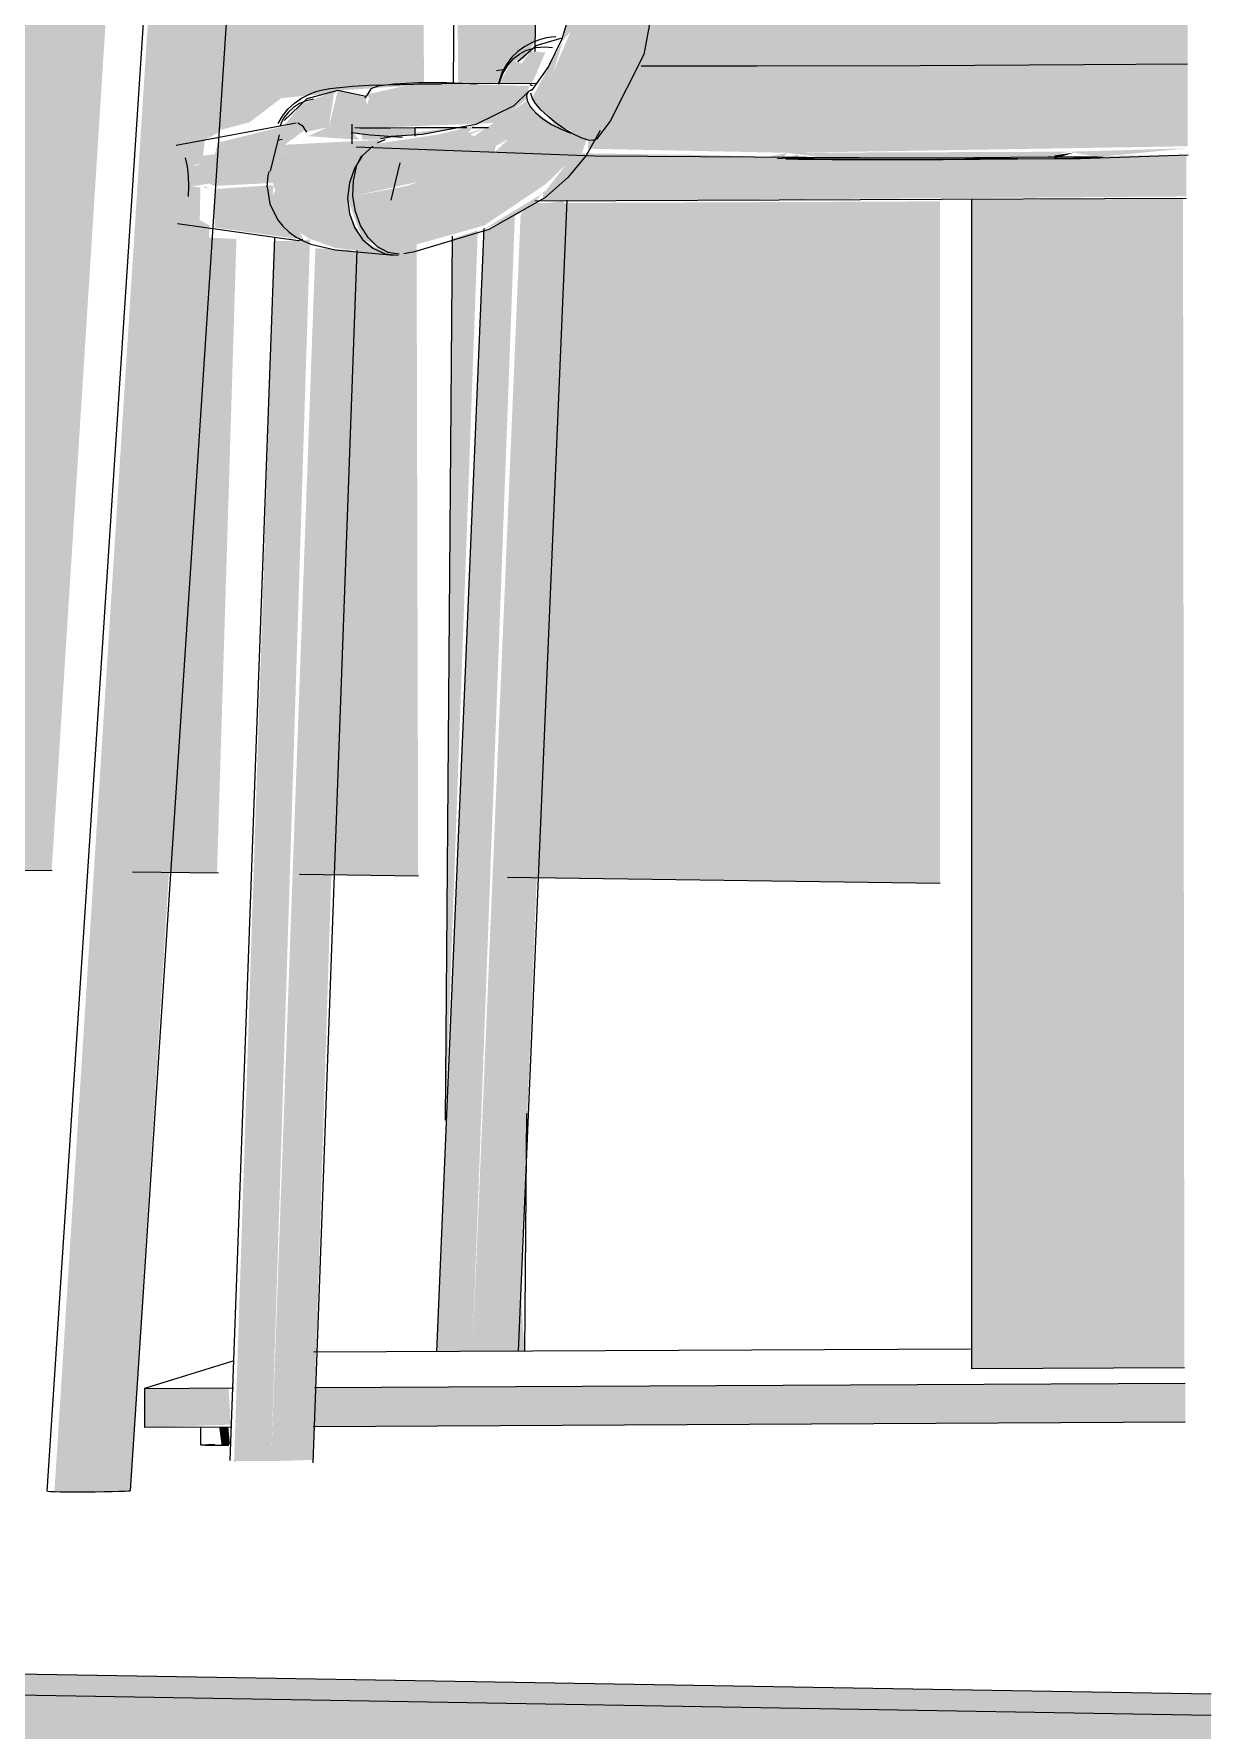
# Model space of a CAD drawing. Header units: inches. Extents: x 31155.6 to 31160.43, y 58.98 to 66.18.
# Drawn here: x 31159.48151 to 31159.4875, y 65.9723 to 65.98093 of the extents above; entities that cross this region are included whole.
import ezdxf

# ---------------------------------------------------------------- set-up
doc = ezdxf.new("R2010")
doc.units = ezdxf.units.IN
doc.header["$MEASUREMENT"] = 0
for name, color, linetype, lineweight in [('A-GLAZ-CWMG', 51, 'Continuous', 9), ('I-FURN', 30, 'Continuous', 9), ('I-WALL', 2, 'Continuous', 13)]:
    doc.layers.add(name, color=color, linetype=linetype, lineweight=lineweight)

msp = doc.modelspace()

# ---------------------------------------------------------------- hatches: boundary and pattern name
at = {"layer": 'A-GLAZ-CWMG'}
for points in [[(31159.487495, 65.9723775), (31159.487495, 65.9724854), (31159.4460781, 65.9731843), (31159.4460781, 65.9730791), (31159.4873008, 65.9723808)], [(31159.4874948, 65.9715483), (31159.4874948, 65.9724626), (31159.4461781, 65.9731604), (31159.4461781, 65.9728279), (31159.4872793, 65.9720972), (31159.4872793, 65.971552)]]:
    msp.add_hatch(color=256, dxfattribs=at).paths.add_polyline_path(points, flags=0)
at = {"layer": 'I-FURN'}
h = msp.add_hatch(color=256, dxfattribs=at)
h.paths.add_polyline_path([(31159.4862787, 65.974138), (31159.4873594, 65.9741435), (31159.4873525, 65.9800885), (31159.4862787, 65.9800835), (31159.4862787, 65.9742196)], flags=0)
h.paths.add_polyline_path([(31159.4873594, 65.9848864), (31159.4873594, 65.9851384), (31159.4862787, 65.9851246), (31159.4863082, 65.9848963), (31159.4872643, 65.9848889)], flags=0)
h = msp.add_hatch(color=256, dxfattribs=at)
h.paths.add_polyline_path([(31159.4843555, 65.9807642), (31159.4873759, 65.9807747), (31159.4873768, 65.9845664), (31159.4863257, 65.9845217), (31159.4847153, 65.9845484), (31159.4842156, 65.9845939), (31159.4846081, 65.98468), (31159.4837951, 65.9846747), (31159.4841386, 65.9844426), (31159.4841741, 65.9844141), (31159.4844043, 65.9841252), (31159.4844684, 65.9838495), (31159.4844518, 65.9810802), (31159.4844264, 65.980916)], flags=0)
h.paths.add_polyline_path([(31159.4873769, 65.9846698), (31159.4873769, 65.9846889), (31159.4872873, 65.9846877)], flags=0)
h = msp.add_hatch(color=256, dxfattribs=at)
h.paths.add_polyline_path([(31159.4836026, 65.9754177), (31159.483767, 65.9799286), (31159.483638, 65.979886), (31159.4836187, 65.9774535)], flags=0)
h.paths.add_polyline_path([(31159.4836951, 65.9806724), (31159.4838358, 65.9806764), (31159.483847, 65.9820805), (31159.4836762, 65.9821258), (31159.4836557, 65.9821179), (31159.4836675, 65.9806734), (31159.4836919, 65.9806725)], flags=0)
h = msp.add_hatch(color=256, dxfattribs=at)
h.paths.add_polyline_path([(31159.4839622, 65.9742271), (31159.4840037, 65.9742273), (31159.4839801, 65.9746445), (31159.4839639, 65.9742664)], flags=0)
h.paths.add_polyline_path([(31159.4838358, 65.9806728), (31159.4838745, 65.9806764), (31159.4839057, 65.9807511), (31159.4839513, 65.9807896), (31159.4840044, 65.9808012), (31159.4840575, 65.9808885), (31159.4840568, 65.9821339), (31159.4839519, 65.9820882), (31159.483847, 65.9820805), (31159.4838358, 65.9806764)], flags=0)
for points in [[(31159.4817273, 65.973513), (31159.4817739, 65.9735131), (31159.4823228, 65.9819066), (31159.482146, 65.981874), (31159.4816147, 65.973514), (31159.4816839, 65.9735131)], [(31159.4817739, 65.9735131), (31159.4819996, 65.973519), (31159.4824037, 65.9799529), (31159.4823536, 65.9799801), (31159.4823567, 65.9801463), (31159.4823207, 65.9801502), (31159.4823276, 65.9802612), (31159.482365, 65.9802686), (31159.4823794, 65.9803877), (31159.4824509, 65.9804275), (31159.4825325, 65.9818442), (31159.482429, 65.9818933), (31159.4823228, 65.9819066), (31159.4820317, 65.9774554)], [(31159.4843536, 65.9803848), (31159.4845101, 65.9806551), (31159.484659, 65.9811216), (31159.4845738, 65.9811046), (31159.4845882, 65.9811639), (31159.4844305, 65.9811621), (31159.4843547, 65.9807965), (31159.4841653, 65.9804735), (31159.4843276, 65.980387)], [(31159.4838782, 65.9806732), (31159.4840474, 65.980686), (31159.4841106, 65.9808327), (31159.484036, 65.9808395), (31159.4839909, 65.9807764), (31159.483942, 65.9807949), (31159.4838786, 65.9806766)], [(31159.4839168, 65.9806733), (31159.484043, 65.980679), (31159.4840334, 65.9807467), (31159.4840088, 65.9807603), (31159.4839557, 65.9806893), (31159.4839204, 65.980729), (31159.483917, 65.9806766)], [(31159.4853405, 65.9803226), (31159.4873753, 65.9803559), (31159.4873759, 65.9807747), (31159.4843555, 65.9807642), (31159.4842934, 65.9806848), (31159.4844663, 65.9806471), (31159.4844109, 65.9805367), (31159.4842566, 65.9804233), (31159.484286, 65.9804118), (31159.4843272, 65.9804084), (31159.4843269, 65.9803435), (31159.4852306, 65.9803249)], [(31159.4840519, 65.9806624), (31159.4840286, 65.9806746), (31159.4840354, 65.980663)], [(31159.4828954, 65.9804294), (31159.4830095, 65.9804531), (31159.4830374, 65.9806343), (31159.4828707, 65.9805707), (31159.4827838, 65.9804625), (31159.4828741, 65.9804608)], [(31159.4831677, 65.9804137), (31159.483195, 65.9805179), (31159.48322, 65.9805199), (31159.483193, 65.9806062), (31159.4830556, 65.9806392), (31159.4830095, 65.9804531), (31159.4831674, 65.9804139)], [(31159.4831325, 65.9801021), (31159.4835906, 65.9802029), (31159.4838496, 65.9803214), (31159.4838642, 65.9803765), (31159.4839183, 65.9803883), (31159.4840612, 65.9805272), (31159.4840185, 65.9805884), (31159.4837453, 65.9804055), (31159.4837186, 65.9804259), (31159.483752, 65.9804604), (31159.4835682, 65.9804162), (31159.4832221, 65.9803637), (31159.4831511, 65.9802525), (31159.4831335, 65.9801409)], [(31159.4842396, 65.9804233), (31159.4842092, 65.9804427), (31159.4840511, 65.9805891), (31159.4841653, 65.9804564), (31159.4842324, 65.9804265)], [(31159.4823237, 65.9801529), (31159.4824002, 65.9801663), (31159.4824299, 65.9801543), (31159.4827243, 65.9801695), (31159.4827112, 65.980243), (31159.4827364, 65.9803014), (31159.4827876, 65.980315), (31159.4827875, 65.9803647), (31159.4828515, 65.9804119), (31159.4828886, 65.9804393), (31159.4828518, 65.9804746), (31159.4824476, 65.9803752), (31159.4824298, 65.9803156), (31159.4823677, 65.9803077), (31159.4823651, 65.9802686), (31159.4822917, 65.980243), (31159.4823237, 65.980156)], [(31159.4833107, 65.9798161), (31159.4838003, 65.9799534), (31159.4841141, 65.9801647), (31159.4842166, 65.9802648), (31159.4843275, 65.9804085), (31159.4841904, 65.980442), (31159.4840612, 65.9805272), (31159.4838496, 65.9803214), (31159.4834099, 65.9801549), (31159.4831325, 65.9801021), (31159.4831713, 65.9799529), (31159.4832571, 65.9798449)], [(31159.4831054, 65.9800915), (31159.4831394, 65.9802431), (31159.4832329, 65.9803568), (31159.4832946, 65.9803894), (31159.4827866, 65.9803639), (31159.4827883, 65.980315), (31159.4827367, 65.9803014), (31159.4827053, 65.9802289), (31159.482738, 65.9801294), (31159.4830433, 65.9800963)], [(31159.4831619, 65.9803901), (31159.4831344, 65.9804247), (31159.483005, 65.9804529), (31159.4829037, 65.9804074), (31159.4831399, 65.9803903)], [(31159.4832627, 65.9803896), (31159.4833227, 65.9803984), (31159.483449, 65.9804161), (31159.483449, 65.9804506), (31159.4831678, 65.9804502), (31159.4831796, 65.9803903), (31159.4832355, 65.9803898)], [(31159.4866978, 65.9802917), (31159.486797, 65.9803235), (31159.4866978, 65.9803096), (31159.4866978, 65.9803013)], [(31159.4832959, 65.9798095), (31159.4831809, 65.9798824), (31159.4831143, 65.9800142), (31159.4831054, 65.9800915), (31159.482738, 65.9801294), (31159.4827057, 65.9800736), (31159.4827374, 65.9800015), (31159.4829115, 65.9798856), (31159.4830429, 65.9798391)], [(31159.4837399, 65.9742265), (31159.4839706, 65.9742277), (31159.4842044, 65.9800766), (31159.484018, 65.9800558), (31159.4839846, 65.980004), (31159.4837417, 65.974267)], [(31159.48356, 65.9742256), (31159.4837399, 65.9742265), (31159.4839558, 65.9800111), (31159.4838013, 65.9799233), (31159.4835617, 65.974267)], [(31159.4825356, 65.9736646), (31159.4825377, 65.9736705), (31159.4827169, 65.9736696), (31159.4829138, 65.9798821), (31159.4828486, 65.9798748), (31159.4827344, 65.9798748), (31159.482528, 65.973666)], [(31159.4827169, 65.9736696), (31159.4829278, 65.9736751), (31159.4831234, 65.9798286), (31159.4829415, 65.9798366), (31159.4828548, 65.977455)], [(31159.4825014, 65.9737481), (31159.4825071, 65.9737587), (31159.4824988, 65.9738423), (31159.4824524, 65.9738401), (31159.4824647, 65.9737483), (31159.4825001, 65.9737481)]]:
    msp.add_hatch(color=256, dxfattribs=at).paths.add_polyline_path(points, flags=0)
h = msp.add_hatch(color=256, dxfattribs=at)
h.paths.add_polyline_path([(31159.4841995, 65.9808901), (31159.4842398, 65.9809406), (31159.484151, 65.9807342)], flags=0)
h.paths.add_polyline_path([(31159.4841653, 65.9804735), (31159.4843547, 65.9807965), (31159.4844305, 65.9811621), (31159.4842605, 65.9812079), (31159.4841995, 65.9808901), (31159.4840428, 65.9806024), (31159.4841378, 65.9804959)], flags=0)
h = msp.add_hatch(color=256, dxfattribs=at)
h.paths.add_polyline_path([(31159.484012, 65.9805881), (31159.4840954, 65.9804939), (31159.484027, 65.9805735)], flags=0)
h.paths.add_polyline_path([(31159.4832278, 65.9804499), (31159.4838598, 65.9804745), (31159.4840127, 65.9805932), (31159.4840286, 65.9806632), (31159.4834636, 65.9806778), (31159.4832063, 65.9806203), (31159.4832138, 65.9805994), (31159.4831925, 65.980518), (31159.4831806, 65.980469), (31159.4831774, 65.9804501)], flags=0)
h = msp.add_hatch(color=256, dxfattribs=at)
h.paths.add_polyline_path([(31159.4843123, 65.9805886), (31159.4843542, 65.9805639), (31159.4843244, 65.9805413), (31159.4843124, 65.9805884)], flags=0)
h.paths.add_polyline_path([(31159.4843494, 65.9804732), (31159.4844195, 65.9805455), (31159.4844109, 65.9806457), (31159.4843821, 65.9806204), (31159.4843542, 65.9806394), (31159.4843019, 65.9805413), (31159.4843492, 65.9804735)], flags=0)
h = msp.add_hatch(color=256, dxfattribs=at)
h.paths.add_polyline_path([(31159.4838446, 65.9803518), (31159.4839129, 65.9803835), (31159.4838636, 65.9803765), (31159.4838422, 65.9803685)], flags=0)
h.paths.add_polyline_path([(31159.4836101, 65.9803692), (31159.4838207, 65.9804522), (31159.4837068, 65.9804199), (31159.4836152, 65.9803719)], flags=0)
h.paths.add_polyline_path([(31159.4841388, 65.9803881), (31159.4842325, 65.9804262), (31159.4841722, 65.9804233), (31159.4841416, 65.980391)], flags=0)
h.paths.add_polyline_path([(31159.483449, 65.9804076), (31159.4836561, 65.9804514), (31159.483449, 65.9804258), (31159.483449, 65.9804161)], flags=0)
h = msp.add_hatch(color=256, dxfattribs=at)
h.paths.add_polyline_path([(31159.4837819, 65.9799246), (31159.4840224, 65.9800342), (31159.4840957, 65.9801151), (31159.4839438, 65.9800229)], flags=0)
h.paths.add_polyline_path([(31159.4841057, 65.9801212), (31159.4841802, 65.980166), (31159.484281, 65.9802787), (31159.4843275, 65.9804085), (31159.4841375, 65.9801624)], flags=0)
h = msp.add_hatch(color=256, dxfattribs=at)
h.paths.add_polyline_path([(31159.4832617, 65.9798466), (31159.4833107, 65.9798944), (31159.48319, 65.9799229), (31159.4831983, 65.9799597), (31159.4833379, 65.9800131), (31159.4832916, 65.980082), (31159.4831325, 65.9801021), (31159.4831335, 65.9801409), (31159.4833839, 65.9802371), (31159.4833773, 65.9802632), (31159.4831394, 65.9802431), (31159.4831054, 65.9800915), (31159.4831809, 65.9798824), (31159.4832571, 65.9798487)], flags=0)
h.paths.add_polyline_path([(31159.4832018, 65.9803191), (31159.4832891, 65.980365), (31159.4832329, 65.9803568)], flags=0)
h = msp.add_hatch(color=256, dxfattribs=at)
h.paths.add_polyline_path([(31159.4840986, 65.9801208), (31159.4840984, 65.9800772), (31159.4873686, 65.9801008), (31159.4873688, 65.9803129), (31159.4857888, 65.9802868), (31159.4849043, 65.9803116), (31159.4842888, 65.9803199), (31159.4842418, 65.9802424), (31159.4841069, 65.9801258)], flags=0)
h.paths.add_polyline_path([(31159.4840137, 65.9800769), (31159.484069, 65.9801029), (31159.4840173, 65.9800787)], flags=0)
h = msp.add_hatch(color=256, dxfattribs=at)
h.paths.add_polyline_path([(31159.4853405, 65.9803226), (31159.4855354, 65.9802969), (31159.4866655, 65.9803014), (31159.4867728, 65.9803283), (31159.4860568, 65.9803254)], flags=0)
h.paths.add_polyline_path([(31159.4853165, 65.9802955), (31159.4853405, 65.9803226), (31159.4852297, 65.980299)], flags=0)
h.paths.add_polyline_path([(31159.4869176, 65.9803014), (31159.4873753, 65.9803455), (31159.4867728, 65.9803283)], flags=0)
h = msp.add_hatch(color=256, dxfattribs=at)
h.paths.add_polyline_path([(31159.4855682, 65.9802872), (31159.4855639, 65.9802968), (31159.4855348, 65.9802875)], flags=0)
h.paths.add_polyline_path([(31159.4853958, 65.9802892), (31159.4853958, 65.9803151), (31159.485333, 65.9802955), (31159.4853392, 65.9802905)], flags=0)
h = msp.add_hatch(color=256, dxfattribs=at)
h.paths.add_polyline_path([(31159.4828761, 65.9798816), (31159.4828677, 65.9799118), (31159.4827263, 65.9800263), (31159.4827244, 65.9801068), (31159.482728, 65.9801581), (31159.4824299, 65.9801385), (31159.4824297, 65.9799426), (31159.4828473, 65.9798855)], flags=0)
h.paths.add_polyline_path([(31159.4828532, 65.979875), (31159.4828096, 65.97989), (31159.4828099, 65.9798811)], flags=0)
h.paths.add_polyline_path([(31159.4823986, 65.9801418), (31159.4823783, 65.9801536), (31159.4823783, 65.980144)], flags=0)
h = msp.add_hatch(color=256, dxfattribs=at)
h.paths.add_polyline_path([(31159.4820726, 65.9738402), (31159.4825109, 65.9738549), (31159.4825004, 65.9740413), (31159.4820726, 65.9740391)], flags=0)
h.paths.add_polyline_path([(31159.4829298, 65.9738445), (31159.4873639, 65.9738671), (31159.4873639, 65.9740659), (31159.4829371, 65.9740435)], flags=0)
at = {"layer": 'I-WALL'}
h = msp.add_hatch(color=256, dxfattribs=at)
h.paths.add_polyline_path([(31159.486117, 65.9766077), (31159.486117, 65.9800757), (31159.4840637, 65.9800665), (31159.483943, 65.9766389), (31159.4850513, 65.976623)], flags=0)
h.paths.add_polyline_path([(31159.483464, 65.9766458), (31159.4834558, 65.9798776), (31159.4831124, 65.9798153), (31159.4830748, 65.9798046), (31159.4829757, 65.9798), (31159.4828611, 65.9766544), (31159.4834594, 65.9766458)], flags=0)
h.paths.add_polyline_path([(31159.4824413, 65.9766605), (31159.48254, 65.9798843), (31159.4822349, 65.9798988), (31159.4820377, 65.9766663), (31159.4824353, 65.9766605)], flags=0)
h.paths.add_polyline_path([(31159.4819984, 65.983711), (31159.4820308, 65.9836339), (31159.4820411, 65.9836644), (31159.4820015, 65.9837076)], flags=0)
h.paths.add_polyline_path([(31159.4819, 65.9838714), (31159.4819481, 65.9838116), (31159.4819195, 65.9837824), (31159.4819088, 65.9838312)], flags=0)
h.paths.add_polyline_path([(31159.4816006, 65.9766725), (31159.4819356, 65.9819399), (31159.4818319, 65.9831515), (31159.4818566, 65.9831865), (31159.4817996, 65.9835409), (31159.4817996, 65.9836589), (31159.4817672, 65.9838105), (31159.4818401, 65.9837304), (31159.4819088, 65.9837392), (31159.481962, 65.9837126), (31159.4820009, 65.9837398), (31159.4820426, 65.9838559), (31159.4820748, 65.9839007), (31159.4822508, 65.9829619), (31159.4823516, 65.9816687), (31159.4822928, 65.980396), (31159.4826059, 65.9804773), (31159.4827676, 65.9806006), (31159.4829351, 65.9806169), (31159.4830369, 65.9806219), (31159.4830479, 65.9806384), (31159.4834938, 65.980669), (31159.4834811, 65.9823166), (31159.4832679, 65.9838864), (31159.4832717, 65.9841034), (31159.4832641, 65.9843518), (31159.483264, 65.9844306), (31159.482689, 65.9843586), (31159.4822546, 65.9842646), (31159.4820607, 65.9841641), (31159.4820721, 65.9839845), (31159.4820021, 65.9839081), (31159.4818709, 65.9838715), (31159.4817654, 65.9838991), (31159.4817387, 65.9839284), (31159.4816153, 65.9842639), (31159.4816379, 65.9842947), (31159.4816503, 65.9843907), (31159.4816693, 65.9844232), (31159.4820155, 65.9845908), (31159.482334, 65.9846867), (31159.4825902, 65.9847359), (31159.483221, 65.9848232), (31159.483682, 65.9848735), (31159.4842267, 65.9850272), (31159.4844351, 65.9851097), (31159.4843911, 65.9851314), (31159.4843911, 65.9851471), (31159.4812412, 65.9851131), (31159.4811109, 65.9850297), (31159.4809908, 65.9846016), (31159.4807469, 65.9837114), (31159.4805351, 65.9826661), (31159.4804157, 65.9818274), (31159.4803836, 65.9818208), (31159.4804142, 65.9818096), (31159.4802304, 65.9811038), (31159.4801225, 65.9809375), (31159.4799049, 65.980712), (31159.4797419, 65.9806245), (31159.4797027, 65.9806631), (31159.4796537, 65.9806457), (31159.4793922, 65.9805168), (31159.4792886, 65.9805079), (31159.4789921, 65.9804367), (31159.4788477, 65.9804265), (31159.4787896, 65.9802564), (31159.4789382, 65.9797496), (31159.4803468, 65.9766905), (31159.4815871, 65.9766727)], flags=0)
h.paths.add_polyline_path([(31159.479883, 65.9766972), (31159.4789017, 65.9788564), (31159.4789382, 65.9784477), (31159.479723, 65.9766995)], flags=0)
h.paths.add_polyline_path([(31159.479275, 65.9767059), (31159.4789752, 65.9773738), (31159.4790081, 65.9767097), (31159.4791484, 65.9767077)], flags=0)
h.paths.add_polyline_path([(31159.4785904, 65.9767157), (31159.4784795, 65.978478), (31159.4784247, 65.9785588), (31159.478527, 65.9767167), (31159.478577, 65.9767159)], flags=0)
h.paths.add_polyline_path([(31159.4780896, 65.9767229), (31159.4779318, 65.9796979), (31159.477735, 65.9801152), (31159.4775734, 65.9801378), (31159.477569, 65.9801536), (31159.4774552, 65.9801042), (31159.4773837, 65.9800952), (31159.4744368, 65.979958), (31159.4741694, 65.9793611), (31159.4740852, 65.9767804), (31159.4780753, 65.9767231)], flags=0)
h.paths.add_polyline_path([(31159.4736514, 65.9767867), (31159.4737027, 65.9783196), (31159.4736181, 65.9781308), (31159.4735771, 65.9767877), (31159.4736273, 65.976787)], flags=0)
h.paths.add_polyline_path([(31159.4720436, 65.9768097), (31159.4721858, 65.9771237), (31159.471068, 65.979558), (31159.4708306, 65.9795647), (31159.4706143, 65.979545), (31159.4708352, 65.9768271), (31159.4719075, 65.9768117)], flags=0)
h.paths.add_polyline_path([(31159.4704021, 65.9768333), (31159.4701817, 65.979583), (31159.4698095, 65.979573), (31159.4699286, 65.9768401), (31159.4704019, 65.9768333)], flags=0)
h.paths.add_polyline_path([(31159.4695002, 65.9768463), (31159.4693721, 65.9796059), (31159.4686396, 65.9796265), (31159.4686723, 65.9768582), (31159.4694646, 65.9768468)], flags=0)
h.paths.add_polyline_path([(31159.468233, 65.9768645), (31159.4682215, 65.9778155), (31159.4681134, 65.9796414), (31159.4675311, 65.979636), (31159.467526, 65.9796077), (31159.4676007, 65.9795829), (31159.4674818, 65.9768752), (31159.4682241, 65.9768646)], flags=0)
h.paths.add_polyline_path([(31159.467058, 65.9768813), (31159.4671782, 65.9796771), (31159.4670395, 65.9796942), (31159.4670121, 65.979656), (31159.4669847, 65.9795729), (31159.4669887, 65.979506), (31159.4670544, 65.9795009), (31159.4669436, 65.976883), (31159.4670544, 65.9768814)], flags=0)
h.paths.add_polyline_path([(31159.4664937, 65.9768894), (31159.4666519, 65.9796048), (31159.46673, 65.9797989), (31159.46673, 65.9798476), (31159.4666803, 65.9798725), (31159.4666629, 65.9799025), (31159.4666297, 65.979928), (31159.466643, 65.9800207), (31159.4666492, 65.9801064), (31159.4667053, 65.9801514), (31159.466873, 65.9802442), (31159.4668696, 65.9802638), (31159.4669287, 65.9802988), (31159.4666151, 65.9803761), (31159.4665649, 65.9803681), (31159.4664248, 65.980437), (31159.4662877, 65.9804775), (31159.4662072, 65.9804713), (31159.4662072, 65.9768936), (31159.4664612, 65.9768899)], flags=0)
h.paths.add_polyline_path([(31159.4726833, 65.9770544), (31159.4727832, 65.9772771), (31159.4727468, 65.977357), (31159.4726467, 65.977136)], flags=0)
h.paths.add_polyline_path([(31159.4724199, 65.9776406), (31159.4725185, 65.9778584), (31159.4717503, 65.9795457), (31159.4715671, 65.9795385), (31159.4719075, 65.9787811)], flags=0)
h.paths.add_polyline_path([(31159.473013, 65.9777902), (31159.473213, 65.9782364), (31159.4732207, 65.9784035), (31159.4729779, 65.9778673)], flags=0)
h.paths.add_polyline_path([(31159.4727497, 65.9783687), (31159.4732795, 65.9795732), (31159.4732609, 65.9796962), (31159.4732225, 65.9796932), (31159.4730259, 65.9796138), (31159.4729345, 65.9796064), (31159.4727961, 65.9795711), (31159.4724986, 65.9795281), (31159.4722222, 65.9795275), (31159.4727328, 65.9784057)], flags=0)
h.paths.add_polyline_path([(31159.4736746, 65.9792666), (31159.47377, 65.9794794), (31159.4737504, 65.9795732), (31159.4736824, 65.9794229)], flags=0)
h.paths.add_polyline_path([(31159.4668357, 65.9795131), (31159.4669287, 65.9797192), (31159.4669065, 65.9796975), (31159.4668361, 65.979514)], flags=0)
h.paths.add_polyline_path([(31159.4784507, 65.9795337), (31159.4783975, 65.9799657), (31159.4783284, 65.9800528), (31159.478363, 65.9799578), (31159.4784033, 65.9796392), (31159.4784329, 65.9795734)], flags=0)
h.paths.add_polyline_path([(31159.4825588, 65.9798894), (31159.4825299, 65.9798947), (31159.4825535, 65.9798901)], flags=0)
h.paths.add_polyline_path([(31159.4718815, 65.9804548), (31159.4718464, 65.9805365), (31159.4718528, 65.980506), (31159.4718779, 65.9804611)], flags=0)
h.paths.add_polyline_path([(31159.4718815, 65.9804548), (31159.4720412, 65.98037), (31159.4719996, 65.9804069), (31159.4719054, 65.9804491)], flags=0)
h.paths.add_polyline_path([(31159.4706321, 65.9833415), (31159.4706903, 65.9834335), (31159.4706792, 65.9834021), (31159.4706384, 65.9833497)], flags=0)
h.paths.add_polyline_path([(31159.4719605, 65.9802534), (31159.4718528, 65.9803923), (31159.4719054, 65.9804007), (31159.4718528, 65.9804476), (31159.4718232, 65.9804729), (31159.4717316, 65.9806255), (31159.4717113, 65.9807472), (31159.4715114, 65.9817997), (31159.4714314, 65.9822986), (31159.4712118, 65.9833534), (31159.471207, 65.9833755), (31159.4710999, 65.9837521), (31159.4708009, 65.9836532), (31159.4707604, 65.983605), (31159.4706792, 65.9835272), (31159.4706384, 65.9833791), (31159.4706072, 65.9833865), (31159.470598, 65.9833415), (31159.4705899, 65.9831495), (31159.4713104, 65.9815303), (31159.4719232, 65.9802545)], flags=0)
h.paths.add_polyline_path([(31159.4714207, 65.9802697), (31159.4704846, 65.9823998), (31159.4704742, 65.9824316), (31159.4704029, 65.982521), (31159.4704606, 65.9820128), (31159.4712361, 65.9802753), (31159.4713457, 65.980272)], flags=0)
h.paths.add_polyline_path([(31159.4707631, 65.9802896), (31159.4705253, 65.9807981), (31159.4705893, 65.9802948), (31159.4707413, 65.9802902)], flags=0)
h.paths.add_polyline_path([(31159.4701548, 65.9803079), (31159.4701249, 65.9807272), (31159.469745, 65.9806374), (31159.4697731, 65.9805838), (31159.4697826, 65.9803192), (31159.4701364, 65.9803085)], flags=0)
h.paths.add_polyline_path([(31159.4672914, 65.9803174), (31159.467312, 65.9803467), (31159.4672917, 65.9803181)], flags=0)
h.paths.add_polyline_path([(31159.4693747, 65.9803315), (31159.4693915, 65.9807313), (31159.4693175, 65.9806575), (31159.4691204, 65.9806629), (31159.4689561, 65.9807237), (31159.4686433, 65.9807292), (31159.4686371, 65.9807246), (31159.4686523, 65.9803533), (31159.4693721, 65.9803316)], flags=0)
h.paths.add_polyline_path([(31159.4726531, 65.9806444), (31159.4733561, 65.9806621), (31159.4733674, 65.9807946), (31159.4733241, 65.9808196), (31159.4733365, 65.9809122), (31159.4733561, 65.9809661), (31159.4733955, 65.9809676), (31159.4733974, 65.9810152), (31159.4734433, 65.9810348), (31159.4734531, 65.9810771), (31159.4735338, 65.981702), (31159.4738371, 65.9831634), (31159.4738542, 65.9831898), (31159.4740745, 65.9840664), (31159.4736144, 65.9841363), (31159.4734812, 65.984129), (31159.47173, 65.9838297), (31159.4719979, 65.9827545), (31159.4721818, 65.9816373), (31159.4722167, 65.981373), (31159.4724048, 65.9807687), (31159.4725362, 65.9806733), (31159.4725817, 65.9806547), (31159.472645, 65.9806455)], flags=0)
h.paths.add_polyline_path([(31159.4695261, 65.9807264), (31159.4695535, 65.9807487), (31159.4695261, 65.9807327), (31159.4695261, 65.9807275)], flags=0)
h.paths.add_polyline_path([(31159.4695624, 65.980736), (31159.4695937, 65.980766), (31159.4695659, 65.9807449)], flags=0)
h.paths.add_polyline_path([(31159.4839789, 65.9808179), (31159.4840328, 65.9809589), (31159.484082, 65.9811991), (31159.4841186, 65.9835132), (31159.4840935, 65.9836881), (31159.4838831, 65.9840556), (31159.483726, 65.9842458), (31159.4836095, 65.9842988), (31159.4836152, 65.9840096), (31159.4836498, 65.9838992), (31159.4838482, 65.9827005), (31159.4839194, 65.9821464), (31159.4839165, 65.9820735), (31159.4839204, 65.9808298), (31159.4839768, 65.9808186)], flags=0)
h.paths.add_polyline_path([(31159.4784352, 65.9811189), (31159.4796343, 65.9811633), (31159.4796376, 65.9812056), (31159.4797303, 65.9814976), (31159.4798293, 65.9819189), (31159.4799143, 65.9825571), (31159.4801954, 65.9839099), (31159.4802119, 65.9839358), (31159.4804335, 65.9847846), (31159.4804235, 65.9849283), (31159.4777697, 65.9845152), (31159.477319, 65.9844221), (31159.4772322, 65.9843539), (31159.4771366, 65.9842168), (31159.4771182, 65.9841261), (31159.4770866, 65.9841204), (31159.4770777, 65.9840775), (31159.4770834, 65.9838625), (31159.4777928, 65.98227), (31159.4783117, 65.9811283), (31159.4784353, 65.9811191)], flags=0)
h.paths.add_polyline_path([(31159.4778629, 65.981142), (31159.4769671, 65.9831905), (31159.4767738, 65.983726), (31159.4767352, 65.9840004), (31159.4767536, 65.9841908), (31159.4767503, 65.9842391), (31159.4766499, 65.9841411), (31159.4765953, 65.9840847), (31159.4765774, 65.9840551), (31159.4765624, 65.9839408), (31159.4765669, 65.983677), (31159.476598, 65.983686), (31159.4777268, 65.9811461), (31159.4777906, 65.9811442)], flags=0)
h.paths.add_polyline_path([(31159.4705497, 65.9850783), (31159.4705224, 65.9850094), (31159.4706029, 65.9850094), (31159.4705584, 65.985067)], flags=0)
h.paths.add_polyline_path([(31159.4708135, 65.984992), (31159.470881, 65.9849524), (31159.470881, 65.9849822), (31159.4708178, 65.9849913)], flags=0)
h.paths.add_polyline_path([(31159.4772755, 65.9811598), (31159.476234, 65.983555), (31159.4761777, 65.9838966), (31159.4761783, 65.9840522), (31159.4762289, 65.9841728), (31159.4762888, 65.984276), (31159.4763015, 65.9842909), (31159.4763326, 65.9843814), (31159.4765224, 65.9845602), (31159.4768678, 65.9847282), (31159.4772191, 65.9848181), (31159.4791154, 65.9851316), (31159.4787713, 65.9851306), (31159.4787713, 65.9856296), (31159.4797954, 65.9857951), (31159.4871994, 65.9858366), (31159.4871994, 65.9911998), (31159.4660555, 65.9913139), (31159.4660555, 65.9860939), (31159.4734343, 65.9861142), (31159.4734343, 65.985632), (31159.472361, 65.9854684), (31159.4695774, 65.9854379), (31159.4702305, 65.9852796), (31159.4705497, 65.9851457), (31159.4704816, 65.9851418), (31159.4704705, 65.9851278), (31159.4705584, 65.9850855), (31159.4706231, 65.9851138), (31159.4706485, 65.9850966), (31159.4706807, 65.9850587), (31159.4707194, 65.9849719), (31159.4710663, 65.9850322), (31159.472459, 65.9848791), (31159.4742931, 65.9846605), (31159.4748793, 65.9847168), (31159.4749917, 65.9846606), (31159.4750708, 65.9845031), (31159.4754032, 65.984371), (31159.4757349, 65.9841492), (31159.4757943, 65.9840793), (31159.4758202, 65.9839963), (31159.4758711, 65.9838947), (31159.4759427, 65.9835549), (31159.4758804, 65.983215), (31159.4750232, 65.9812282), (31159.4770466, 65.9811668)], flags=0)
h.paths.add_polyline_path([(31159.4687898, 65.9842311), (31159.4687104, 65.9841801), (31159.4687765, 65.9842199)], flags=0)
h.paths.add_polyline_path([(31159.4700935, 65.9811687), (31159.4700187, 65.9819657), (31159.4696573, 65.9828528), (31159.4695905, 65.9831437), (31159.4696458, 65.9833537), (31159.4697167, 65.9835285), (31159.4697446, 65.9835723), (31159.4697758, 65.9836541), (31159.469975, 65.9838419), (31159.4701412, 65.983965), (31159.4702836, 65.9846913), (31159.4703369, 65.9848164), (31159.4703261, 65.9848362), (31159.4699997, 65.9849575), (31159.4691777, 65.9851185), (31159.46899, 65.9851047), (31159.4686961, 65.9848952), (31159.468642, 65.9848052), (31159.4687129, 65.9847556), (31159.4688586, 65.984604), (31159.4688687, 65.9845498), (31159.4689038, 65.9844161), (31159.468873, 65.9842874), (31159.4688367, 65.9842293), (31159.468875, 65.9842159), (31159.4688789, 65.9840345), (31159.4688196, 65.9836348), (31159.4688275, 65.9834947), (31159.4688275, 65.9834214), (31159.4686338, 65.9821707), (31159.4686523, 65.9813286), (31159.4687222, 65.9813082), (31159.4694479, 65.9812918), (31159.4694479, 65.9812622), (31159.4695582, 65.9812605), (31159.4696448, 65.981186), (31159.4698836, 65.9812028), (31159.4700887, 65.9811695)], flags=0)
h.paths.add_polyline_path([(31159.4753609, 65.9833473), (31159.4753106, 65.9832366), (31159.4753494, 65.9833134)], flags=0)
h.paths.add_polyline_path([(31159.4745567, 65.9812353), (31159.4755245, 65.9833851), (31159.4755572, 65.9834087), (31159.4755732, 65.9836268), (31159.4755216, 65.9838198), (31159.4755024, 65.9838444), (31159.4754124, 65.9839679), (31159.4752834, 65.9840541), (31159.4751746, 65.9840659), (31159.4751289, 65.9840566), (31159.475263, 65.9838552), (31159.4753609, 65.983585), (31159.4753609, 65.9833473), (31159.4752536, 65.9829751), (31159.4745154, 65.9812385)], flags=0)
h.paths.add_polyline_path([(31159.4798571, 65.9812486), (31159.4798297, 65.9812577), (31159.4798489, 65.9812495)], flags=0)
h.paths.add_polyline_path([(31159.4749501, 65.9832585), (31159.4749893, 65.9832585), (31159.4749653, 65.983272)], flags=0)
h.paths.add_polyline_path([(31159.4741313, 65.9814191), (31159.4749131, 65.9832221), (31159.4749499, 65.983272), (31159.4749774, 65.9835034), (31159.4749567, 65.983603), (31159.4749567, 65.9836933), (31159.474845, 65.9838309), (31159.4748447, 65.9837907), (31159.4746857, 65.983889), (31159.474429, 65.9829554), (31159.4742015, 65.9818289), (31159.474133, 65.9814339)], flags=0)
h.paths.add_polyline_path([(31159.4684511, 65.9835521), (31159.4684943, 65.983589), (31159.4684565, 65.9835601)], flags=0)
h.paths.add_polyline_path([(31159.4686316, 65.9842298), (31159.4685815, 65.9842687), (31159.4685903, 65.9843578), (31159.468673, 65.9842985), (31159.4686378, 65.9842401)], flags=0)
h.paths.add_polyline_path([(31159.4683486, 65.9830557), (31159.4684756, 65.9838961), (31159.4685278, 65.9841282), (31159.4685327, 65.9842068), (31159.4685574, 65.9842537), (31159.4686043, 65.9842167), (31159.4686817, 65.9842183), (31159.4686821, 65.9842298), (31159.4686823, 65.9843086), (31159.4686834, 65.9843454), (31159.468554, 65.9843794), (31159.4684414, 65.9844757), (31159.4684059, 65.9844544), (31159.4683406, 65.9842994), (31159.4683327, 65.9838307), (31159.4683485, 65.9830634)], flags=0)
h.paths.add_polyline_path([(31159.4700353, 65.9830689), (31159.4700444, 65.9833446), (31159.4700178, 65.9831938), (31159.4700337, 65.9830805)], flags=0)
h.paths.add_polyline_path([(31159.4819002, 65.9831865), (31159.481921, 65.9832546), (31159.4819473, 65.9832081), (31159.4819002, 65.9833941), (31159.4818749, 65.9832804), (31159.4818989, 65.9831916)], flags=0)
h.paths.add_polyline_path([(31159.4820563, 65.9832119), (31159.4820842, 65.9833149), (31159.4820308, 65.9834065), (31159.4820192, 65.9834011), (31159.4820499, 65.9832783)], flags=0)
h.paths.add_polyline_path([(31159.475674, 65.9834854), (31159.4757122, 65.9835362), (31159.4756748, 65.9834888)], flags=0)
h.paths.add_polyline_path([(31159.475674, 65.9834854), (31159.4756344, 65.9835567), (31159.4756219, 65.9835078), (31159.4756618, 65.9834865)], flags=0)
h.paths.add_polyline_path([(31159.4688275, 65.9834947), (31159.4688481, 65.9836632), (31159.4688544, 65.9836348), (31159.4688359, 65.9835385)], flags=0)
h.paths.add_polyline_path([(31159.4708515, 65.9836191), (31159.4708959, 65.9836802), (31159.4708826, 65.9836414), (31159.4708675, 65.9836306)], flags=0)
h.paths.add_polyline_path([(31159.4769962, 65.9838853), (31159.4770224, 65.9839208), (31159.4769898, 65.9839163), (31159.4769951, 65.9838908)], flags=0)
h.paths.add_polyline_path([(31159.4818995, 65.984007), (31159.4820021, 65.9840928), (31159.4819203, 65.9840228), (31159.4819137, 65.9840201)], flags=0)
h.paths.add_polyline_path([(31159.4818709, 65.9839537), (31159.4818709, 65.984), (31159.4817859, 65.9840101), (31159.4818462, 65.9839639)], flags=0)
h.paths.add_polyline_path([(31159.470547, 65.9840875), (31159.4709723, 65.9841838), (31159.4709464, 65.984312), (31159.4709543, 65.984348), (31159.4707877, 65.9846552), (31159.4706998, 65.9847236), (31159.470629, 65.984624), (31159.4705511, 65.9843048), (31159.4705528, 65.984141), (31159.4705484, 65.9841009)], flags=0)
h.paths.add_polyline_path([(31159.4685994, 65.9841282), (31159.4685786, 65.9842057), (31159.4685381, 65.9841988), (31159.4685974, 65.9841307)], flags=0)
h.paths.add_polyline_path([(31159.4716338, 65.9842613), (31159.4720951, 65.984371), (31159.4715922, 65.9844231), (31159.4716316, 65.9842708)], flags=0)
h.paths.add_polyline_path([(31159.477319, 65.9843428), (31159.4773627, 65.9844016), (31159.477355, 65.9843687), (31159.4773228, 65.9843455)], flags=0)
h.paths.add_polyline_path([(31159.4684916, 65.9844615), (31159.4684889, 65.9844736), (31159.4684903, 65.984462)], flags=0)
h.paths.add_polyline_path([(31159.4703622, 65.9846417), (31159.4704223, 65.9846614), (31159.4703682, 65.9847132), (31159.4703634, 65.9846564)], flags=0)
h.paths.add_polyline_path([(31159.4703412, 65.9848499), (31159.470334, 65.9850411), (31159.4703108, 65.9849396), (31159.4703374, 65.9848543)], flags=0)
h.paths.add_polyline_path([(31159.4871994, 65.9937336), (31159.4871994, 66.0129443), (31159.4746869, 66.012845), (31159.474464, 66.0124497), (31159.4744018, 66.0124497), (31159.4740405, 66.0120173), (31159.4739426, 66.0120173), (31159.4735428, 66.0117045), (31159.4732739, 66.011695), (31159.4728774, 66.0116356), (31159.4660555, 66.0116952), (31159.4660555, 65.9938149), (31159.4850513, 65.9937419)], flags=0)
h.paths.add_polyline_path([(31159.4753246, 66.0154647), (31159.4871994, 66.0155781), (31159.4871994, 66.0225378), (31159.4660555, 66.0209789), (31159.4660555, 66.0187814), (31159.4728774, 66.0186665), (31159.4733504, 66.0186044), (31159.4738055, 66.0184095), (31159.4742327, 66.0180801), (31159.4743528, 66.0180772), (31159.4748952, 66.0171255), (31159.4753996, 66.0157637), (31159.4753449, 66.0157637)], flags=0)

# ---------------------------------------------------------------- linework, layer by layer
at = {"layer": 'A-GLAZ-CWMG'}
for p, q in [((31159.4460781, 65.9731843), (31159.487495, 65.9724854)), ((31159.4460781, 65.9730791), (31159.487495, 65.9723775))]:
    msp.add_line(p, q, dxfattribs=at)
at = {"layer": 'I-FURN'}
for p, q in [((31159.4836442, 65.9806743), (31159.4836559, 65.982161)), ((31159.4840686, 65.98216), (31159.4840579, 65.9808379)), ((31159.4815779, 65.9735163), (31159.482123, 65.9818422)), ((31159.4825426, 65.981819), (31159.4820005, 65.9735194)), ((31159.4841095, 65.9808622), (31159.4841467, 65.9808579)), ((31159.4838624, 65.9807411), (31159.483904, 65.9807487)), ((31159.4840602, 65.9806754), (31159.483583, 65.9806736)), ((31159.4829312, 65.9805956), (31159.4828959, 65.9805875)), ((31159.4831979, 65.980609), (31159.4830556, 65.9806392)), ((31159.48404, 65.9806394), (31159.4840407, 65.9806403)), ((31159.4822335, 65.9803618), (31159.4828434, 65.9804745)), ((31159.4827133, 65.9802284), (31159.4827597, 65.9804133)), ((31159.4827723, 65.980391), (31159.4827528, 65.9803865)), ((31159.4831287, 65.9803686), (31159.4831287, 65.9804687)), ((31159.4832946, 65.9803894), (31159.4832547, 65.9803709)), ((31159.4832717, 65.9803947), (31159.4833264, 65.9804061)), ((31159.483449, 65.9804076), (31159.483449, 65.9804489)), ((31159.483739, 65.9804517), (31159.483821, 65.9804521)), ((31159.4831556, 65.9802649), (31159.4831763, 65.9803077)), ((31159.4833701, 65.9802713), (31159.4833243, 65.9800815)), ((31159.4822966, 65.9801012), (31159.4822985, 65.9801526)), ((31159.4842204, 65.9800818), (31159.4839725, 65.9742277)), ((31159.4873688, 65.9800898), (31159.4840569, 65.980077)), ((31159.4862787, 65.974138), (31159.4862787, 65.9800841)), ((31159.4828541, 65.979875), (31159.4822407, 65.979962)), ((31159.4825087, 65.973672), (31159.4827352, 65.9798909)), ((31159.4828761, 65.9798816), (31159.4828532, 65.979875)), ((31159.4835583, 65.9742256), (31159.4838003, 65.9799384)), ((31159.4836024, 65.9754031), (31159.483638, 65.979898)), ((31159.4831523, 65.9798253), (31159.4829276, 65.9736609)), ((31159.4840144, 65.9754369), (31159.4840046, 65.9742274)), ((31159.4862727, 65.9742395), (31159.4829323, 65.9742227)), ((31159.4825213, 65.974177), (31159.4820726, 65.9740391)), ((31159.4873594, 65.9741435), (31159.4862787, 65.974138)), ((31159.4820726, 65.9740391), (31159.4825244, 65.9740414)), ((31159.4820726, 65.9740391), (31159.4820726, 65.9738402)), ((31159.4829366, 65.9740435), (31159.4873639, 65.9740659)), ((31159.4825104, 65.9738424), (31159.4820726, 65.9738402)), ((31159.4823598, 65.9737512), (31159.4823598, 65.9738416)), ((31159.4873639, 65.9738671), (31159.4829296, 65.9738445)), ((31159.4819996, 65.973519), (31159.4820001, 65.9735193))]:
    msp.add_line(p, q, dxfattribs=at)
for points in [[(31159.4842603, 65.9812114, 0), (31159.4842403, 65.9810525, 0), (31159.4841945, 65.9809002, 0), (31159.4841262, 65.9807611, 0), (31159.4840404, 65.9806395, 0)], [(31159.484681, 65.9811974, 0), (31159.4846113, 65.9808228, 0), (31159.4844399, 65.9804836, 0), (31159.4843706, 65.9803924, 0)], [(31159.4841632, 65.9809129, 0), (31159.4841424, 65.9809107, 0), (31159.4841291, 65.9809088, 0), (31159.4841162, 65.9809065, 0), (31159.4840914, 65.9809007, 0), (31159.4840465, 65.9808847, 0), (31159.4840065, 65.9808636, 0), (31159.4839705, 65.9808374, 0), (31159.4839389, 65.9808066, 0), (31159.4839123, 65.9807719, 0), (31159.4838918, 65.980735, 0), (31159.4838716, 65.9806755, 0)], [(31159.483971, 65.9807862, 0), (31159.4840639, 65.9808675, 0), (31159.4841954, 65.9809074, 0)], [(31159.4838739, 65.9806724, 0), (31159.4838958, 65.9807285, 0), (31159.483921, 65.9807702, 0), (31159.483949, 65.9808017, 0), (31159.48398, 65.980826, 0), (31159.4840114, 65.980843, 0), (31159.4840614, 65.9808585, 0), (31159.4841095, 65.9808622, 0)], [(31159.4845976, 65.9807643, 0), (31159.4851858, 65.980765, 0), (31159.4860167, 65.9807673, 0), (31159.4868481, 65.9807712, 0), (31159.4873758, 65.9807745, 0)], [(31159.4827521, 65.9804713, 0), (31159.4827742, 65.9805095, 0), (31159.4828019, 65.9805443, 0), (31159.4828344, 65.9805749, 0), (31159.4828712, 65.9806009, 0), (31159.4829112, 65.9806215, 0), (31159.4829435, 65.9806337, 0), (31159.48297, 65.9806412, 0), (31159.4830147, 65.9806499, 0), (31159.4831298, 65.9806612, 0), (31159.4832153, 65.9806658, 0), (31159.4833001, 65.980669, 0), (31159.4834415, 65.9806723, 0), (31159.483583, 65.9806736, 0)], [(31159.4832241, 65.9806472, 0), (31159.4832083, 65.9806233, 0), (31159.4831926, 65.980601, 0)], [(31159.4837635, 65.9806719, 0), (31159.4836096, 65.9806777, 0), (31159.4834636, 65.9806778, 0), (31159.4833423, 65.9806721, 0), (31159.4832594, 65.9806615, 0), (31159.4832241, 65.9806472, 0)], [(31159.4840475, 65.9806469, 0), (31159.4840254, 65.9806341, 0), (31159.4840155, 65.9806141, 0), (31159.4840185, 65.9805884, 0), (31159.4840341, 65.9805588, 0), (31159.4840612, 65.9805272, 0)], [(31159.4828949, 65.9805872, 0), (31159.4828607, 65.9805729, 0), (31159.4828297, 65.9805531, 0), (31159.4828029, 65.9805283, 0), (31159.4827818, 65.9805005, 0), (31159.4827694, 65.9804776, 0), (31159.4827624, 65.9804597, 0)], [(31159.4830556, 65.9806392, 0), (31159.4828981, 65.9805971, 0), (31159.4827831, 65.9804863, 0)], [(31159.4840239, 65.9806319, 0), (31159.4839499, 65.980562, 0), (31159.4837578, 65.980467, 0), (31159.4834855, 65.980415, 0), (31159.4833269, 65.9804061, 0)], [(31159.4841653, 65.9804735, 0), (31159.4841241, 65.9805071, 0), (31159.4840884, 65.9805413, 0), (31159.4840607, 65.9805738, 0), (31159.4840428, 65.9806024, 0), (31159.484036, 65.9806251, 0)], [(31159.4828518, 65.9804746, 0), (31159.4828748, 65.9804608, 0), (31159.4828962, 65.9804275, 0)], [(31159.4840612, 65.9805272, 0), (31159.4840981, 65.9804958, 0), (31159.4841422, 65.9804667, 0), (31159.4841904, 65.980442, 0), (31159.4842396, 65.9804233, 0)], [(31159.4831231, 65.9804265, 0), (31159.4831398, 65.980424, 0), (31159.4832199, 65.9804144, 0), (31159.4833836, 65.9804022, 0)], [(31159.4831415, 65.9804508, 0), (31159.4831678, 65.9804502, 0), (31159.4832285, 65.98045, 0), (31159.4833227, 65.9804502, 0), (31159.483449, 65.9804506, 0)], [(31159.4843896, 65.9804365, 0), (31159.4843178, 65.9803097, 0), (31159.4842237, 65.9801947, 0), (31159.4841084, 65.9800928, 0), (31159.4838234, 65.9799318, 0), (31159.4834453, 65.9798197, 0), (31159.4833906, 65.9798094, 0)], [(31159.483449, 65.9804506, 0), (31159.4836561, 65.9804514, 0), (31159.4837118, 65.9804516, 0)], [(31159.4843695, 65.9803916, 0), (31159.4843536, 65.9803848, 0), (31159.4843276, 65.980387, 0), (31159.4842932, 65.980398, 0), (31159.4842529, 65.980417, 0), (31159.4842092, 65.9804427, 0), (31159.4841653, 65.9804735, 0)], [(31159.4832329, 65.9803568, 0), (31159.4831799, 65.9803069, 0), (31159.4831394, 65.9802431, 0), (31159.483114, 65.9801696, 0), (31159.4831054, 65.9800915, 0)], [(31159.4873778, 65.9803113, 0), (31159.4867826, 65.9802903, 0), (31159.4843621, 65.9803053, 0), (31159.4831494, 65.9803506, 0)], [(31159.4866655, 65.9803014, 0), (31159.4867671, 65.9803023, 0), (31159.4868556, 65.9803023, 0), (31159.4869176, 65.9803014, 0), (31159.4869437, 65.9802998, 0)], [(31159.4822985, 65.9801526, 0), (31159.4822964, 65.9802047, 0), (31159.4822904, 65.9802538, 0), (31159.4822809, 65.9802967, 0)], [(31159.4826957, 65.9801498, 0), (31159.482701, 65.9802059, 0), (31159.4827062, 65.980228, 0)], [(31159.4831325, 65.9801021, 0), (31159.4831346, 65.9801798, 0), (31159.4831511, 65.9802525, 0)], [(31159.4852907, 65.980294, 0), (31159.4853165, 65.9802955, 0), (31159.4853707, 65.9802966, 0), (31159.4854467, 65.9802971, 0), (31159.4855354, 65.9802969, 0)], [(31159.4855682, 65.9802872, 0), (31159.4854775, 65.980288, 0), (31159.4853958, 65.9802892, 0), (31159.485333, 65.9802907, 0)], [(31159.4855354, 65.9802969, 0), (31159.4861006, 65.9802964, 0), (31159.4866655, 65.9803014, 0)], [(31159.4866978, 65.9802917, 0), (31159.4861331, 65.9802867, 0), (31159.4855682, 65.9802872, 0)], [(31159.4869442, 65.9802995, 0), (31159.48693, 65.9802977, 0), (31159.4868785, 65.9802955, 0), (31159.486797, 65.9802934, 0), (31159.4866978, 65.9802917, 0)], [(31159.4826957, 65.9801498, 0), (31159.4827094, 65.9800627, 0), (31159.4827482, 65.9799836, 0), (31159.4827759, 65.9799491, 0), (31159.4828081, 65.9799189, 0), (31159.4828439, 65.9798935, 0), (31159.4828821, 65.9798729, 0), (31159.4829182, 65.9798584, 0), (31159.4830419, 65.9798299, 0), (31159.4833407, 65.9798023, 0)], [(31159.4831054, 65.9800915, 0), (31159.4831143, 65.9800142, 0), (31159.4831401, 65.9799429, 0), (31159.4831809, 65.9798824, 0), (31159.4832341, 65.9798369, 0), (31159.4832959, 65.9798095, 0), (31159.4833622, 65.9798021, 0)], [(31159.4833668, 65.9798071, 0), (31159.4833107, 65.9798161, 0), (31159.4832571, 65.9798449, 0), (31159.4832095, 65.9798916, 0), (31159.4831713, 65.9799529, 0), (31159.4831451, 65.9800247, 0), (31159.4831325, 65.9801021, 0)], [(31159.4823599, 65.9737514, 0), (31159.4823705, 65.9737525, 0), (31159.4823946, 65.9737537, 0), (31159.4824305, 65.9737547, 0)], [(31159.4825014, 65.9737481, 0), (31159.4824524, 65.9737483, 0), (31159.4824114, 65.9737488, 0), (31159.482381, 65.9737495, 0), (31159.4823635, 65.9737504, 0), (31159.4823599, 65.9737514, 0)], [(31159.48158, 65.9735157, 0), (31159.4815924, 65.9735148, 0), (31159.4816147, 65.973514, 0), (31159.4816457, 65.9735134, 0), (31159.4816839, 65.9735131, 0), (31159.4817273, 65.973513, 0), (31159.4817739, 65.9735131, 0)], [(31159.4817739, 65.9735131, 0), (31159.4818211, 65.9735135, 0), (31159.4818668, 65.9735141, 0), (31159.4819086, 65.9735149, 0), (31159.4819443, 65.9735158, 0), (31159.4819722, 65.9735168, 0), (31159.481991, 65.9735179, 0), (31159.4819996, 65.973519, 0)]]:
    msp.add_polyline3d(points, dxfattribs=at)
at = {"layer": 'I-WALL'}
for p, q in [((31159.4803282, 65.9766908), (31159.4816031, 65.9766725)), ((31159.4820123, 65.9766666), (31159.4824481, 65.9766604)), ((31159.4828607, 65.9766544), (31159.4834663, 65.9766457)), ((31159.4839183, 65.9766392), (31159.486117, 65.9766077))]:
    msp.add_line(p, q, dxfattribs=at)

doc.saveas('drawing.dxf')
